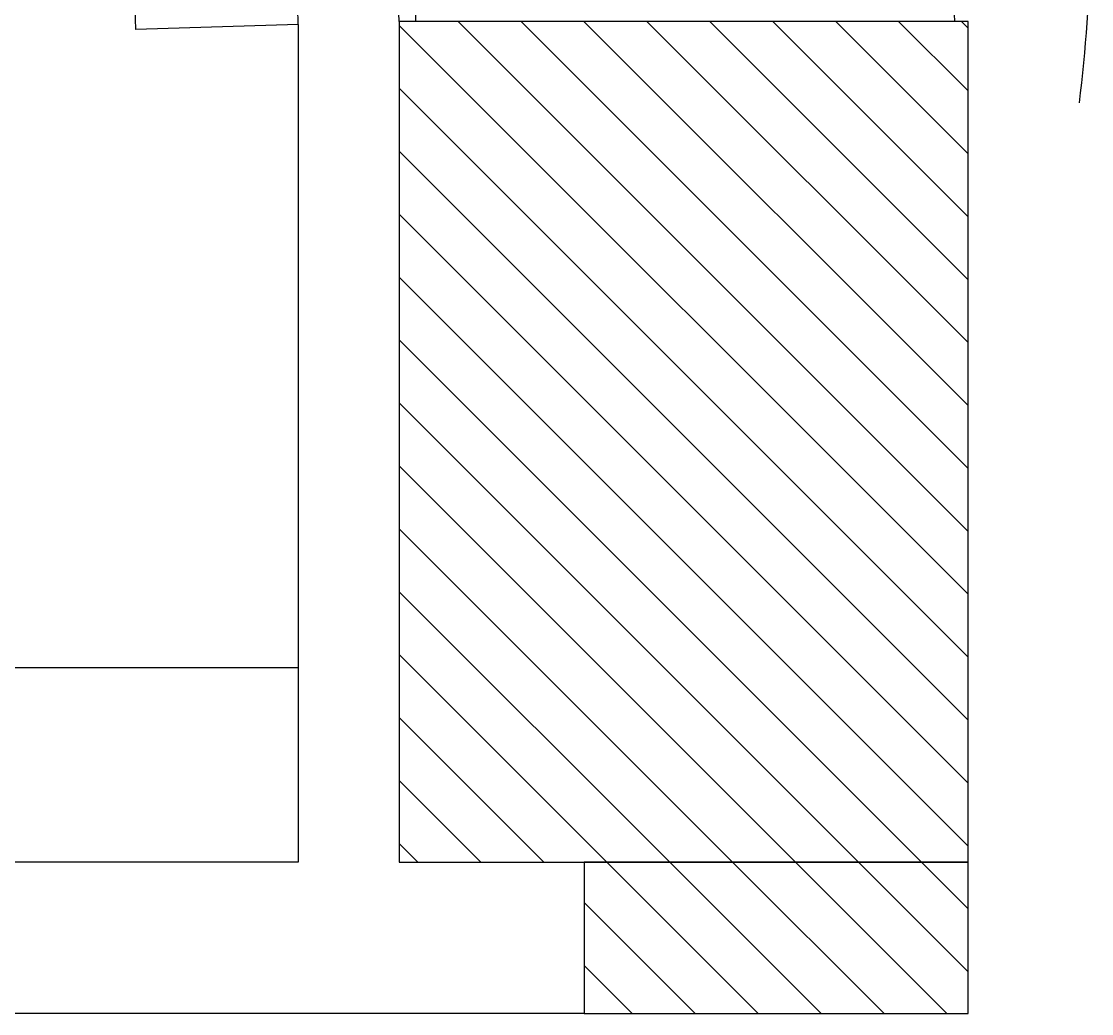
# Model space of a CAD drawing. Extents: x -30 to 1202, y 231 to 898.
# Drawn here: x 363.52 to 382.61, y 418.18 to 435.88 of the extents above; entities that cross this region are included whole.
import ezdxf

# ---------------------------------------------------------------- set-up
doc = ezdxf.new("R2010")
doc.units = 0
doc.header["$LTSCALE"] = 0.04
for name, color, linetype in [('0.1', 1, 'CONTINUOUS'), ('PISO', 1, 'CONTINUOUS'), ('PISOS', 1, 'CONTINUOUS'), ('PISOS1', 3, 'CONTINUOUS'), ('VISTA', 2, 'CONTINUOUS')]:
    doc.layers.add(name, color=color, linetype=linetype)

msp = doc.modelspace()

# ---------------------------------------------------------------- linework, layer by layer
at = {"layer": '0.1'}
msp.add_arc((352.538, 438.038), 30.072, 353.1121, 4.0455, dxfattribs=at)
at = {"layer": 'PISO'}
for p, q in [((368.46, 435.828), (368.46, 420.883)), ((368.46, 424.353), (355.501, 424.353))]:
    msp.add_line(p, q, dxfattribs=at)
at = {"layer": 'PISOS'}
for p, q in [((380.409, 425.663), (370.259, 435.813)), ((380.409, 426.785), (371.31, 435.883)), ((380.409, 427.908), (372.433, 435.883)), ((380.409, 429.03), (373.556, 435.883)), ((380.409, 430.153), (374.678, 435.883)), ((380.409, 431.275), (375.801, 435.883)), ((380.409, 432.398), (376.923, 435.883)), ((380.409, 433.52), (378.046, 435.883)), ((380.409, 434.643), (379.168, 435.883)), ((380.409, 435.765), (380.291, 435.883)), ((380.409, 424.54), (370.259, 434.69)), ((380.409, 423.417), (370.259, 433.567)), ((380.409, 422.295), (370.259, 432.445)), ((380.409, 421.172), (370.259, 431.322)), ((379.575, 420.883), (370.259, 430.2)), ((378.453, 420.883), (370.259, 429.077)), ((377.33, 420.883), (370.259, 427.955)), ((376.208, 420.883), (370.259, 426.832)), ((375.085, 420.883), (370.259, 425.71)), ((373.963, 420.883), (370.259, 424.587)), ((372.84, 420.883), (370.259, 423.465)), ((371.718, 420.883), (370.259, 422.342)), ((370.595, 420.883), (370.259, 421.22)), ((368.46, 420.883), (355.501, 420.883)), ((376.663, 418.183), (373.963, 420.883)), ((377.785, 418.183), (375.085, 420.883)), ((378.908, 418.183), (376.208, 420.883)), ((380.03, 418.183), (377.33, 420.883)), ((380.409, 418.927), (378.453, 420.883)), ((380.409, 420.05), (379.575, 420.883)), ((375.54, 418.183), (373.559, 420.165)), ((374.418, 418.183), (373.559, 419.042)), ((373.559, 418.183), (355.501, 418.183))]:
    msp.add_line(p, q, dxfattribs=at)
at = {"layer": 'PISOS1'}
for points in [[(370.259, 435.883), (370.259, 420.883), (380.409, 420.883), (380.409, 435.883)], [(373.559, 420.883), (373.559, 418.183), (380.409, 418.183), (380.409, 420.883)]]:
    msp.add_lwpolyline(points, close=True, dxfattribs=at)
at = {"layer": 'VISTA', "color": 1}
for p, q in [((365.561, 435.739), (365.509, 437.428)), ((370.259, 435.883), (370.249, 436.183)), ((370.559, 435.883), (370.549, 436.192)), ((368.46, 435.828), (368.45, 436.128)), ((368.46, 435.828), (365.561, 435.739))]:
    msp.add_line(p, q, dxfattribs=at)
at = {"layer": 'VISTA'}
msp.add_line((380.17, 435.883), (380.166, 436.011), dxfattribs=at)

doc.saveas('drawing.dxf')
